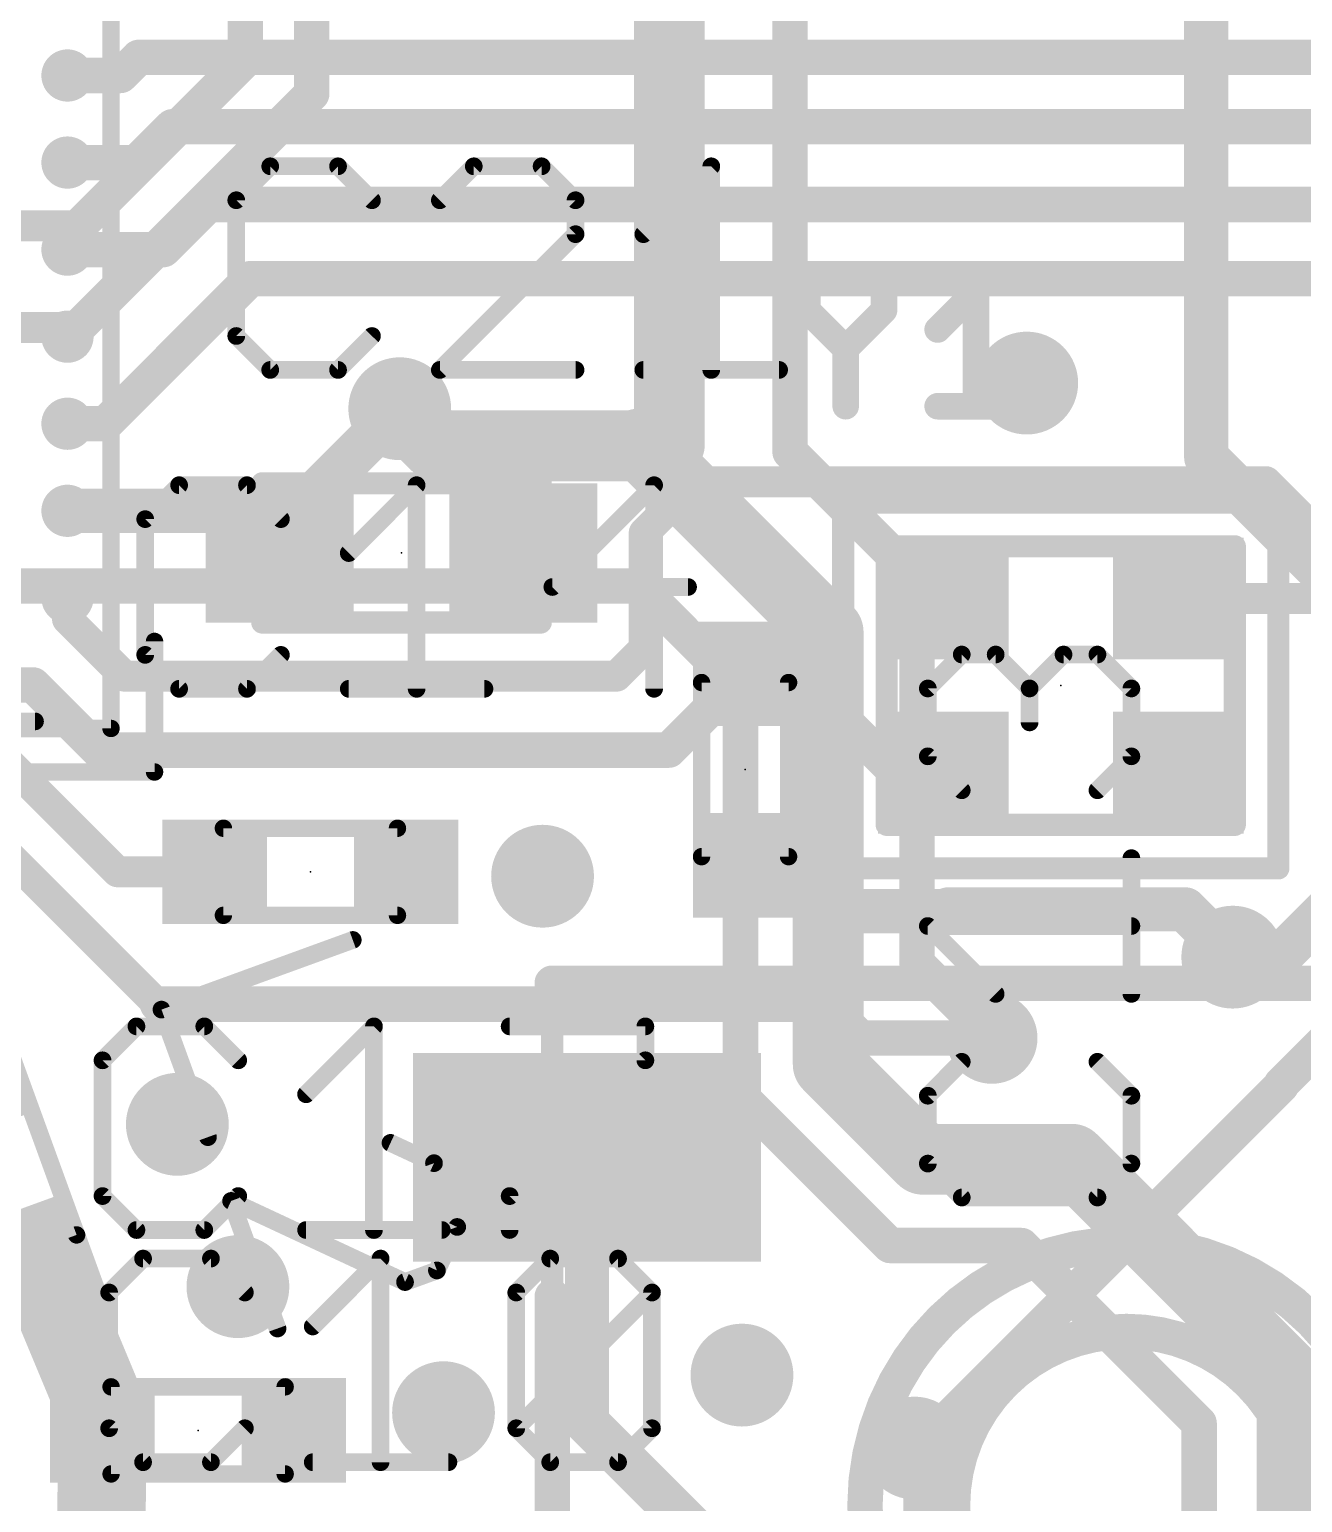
# Model space of a CAD drawing. Extents: x -25.4 to 25.4, y -26.7 to 25.8.
# Drawn here: x 3.6 to 10.92, y 1.03 to 9.49 of the extents above; entities that cross this region are included whole.
import ezdxf

# ---------------------------------------------------------------- set-up
doc = ezdxf.new("R2010")
doc.units = 0
for name, color, linetype in [('1', 12, 'CONTINUOUS'), ('16', 5, 'CONTINUOUS'), ('18', 110, 'CONTINUOUS'), ('20', 53, 'CONTINUOUS'), ('21', 53, 'CONTINUOUS'), ('23', 53, 'CONTINUOUS'), ('25', 253, 'CONTINUOUS'), ('51', 53, 'CONTINUOUS')]:
    doc.layers.add(name, color=color, linetype=linetype)

# ---------------------------------------------------------------- blocks, each defined once
blk = doc.blocks.new('RECT')
blk.add_solid([(-0.5, -0.5), (0.5, -0.5), (-0.5, 0.5), (0.5, 0.5)])
blk = doc.blocks.new('PIE')
at = {"const_width": 0.5}
blk.add_lwpolyline([(0, -0.25, 1), (0, 0.25, 1), (0, -0.25)], format="xyb", dxfattribs=at)
blk = doc.blocks.new('ROUNDV')
at = {"const_width": 0.5}
blk.add_lwpolyline([(0, -0.25, 1), (0, 0.25, 1), (0, -0.25)], format="xyb", dxfattribs=at)

msp = doc.modelspace()

# ---------------------------------------------------------------- linework, layer by layer
at = {"layer": '1'}
for points, const_width in [([(20.32, 0, 0.4142), (0, 20.32)], 0.254), ([(4.2304, 9.3838, 1), (4.2304, 9.2822)], 0.1016), ([(4.2664, 9.2971, 1), (4.1945, 9.369)], 0.1016), ([(3.8215, 9.2797, 1), (3.8215, 9.1781)], 0.1016), ([(4.0904, 9.2648, 1), (4.1622, 9.193)], 0.1016), ([(4.1263, 9.1781, 1), (4.1263, 9.2797)], 0.1016), ([(4.4235, 8.9854, 1), (4.4235, 8.8838)], 0.1016), ([(4.4594, 8.8987, 1), (4.3876, 8.9706)], 0.1016), ([(3.8215, 8.7797, 1), (3.8215, 8.6781)], 0.1016), ([(4.1818, 8.7648, 1), (4.2537, 8.693)], 0.1016), ([(4.2177, 8.6781, 1), (4.2177, 8.7797)], 0.1016), ([(4.6318, 8.5388, 1), (4.6318, 8.4372)], 0.1016), ([(4.6677, 8.4521, 1), (4.5958, 8.5239)], 0.1016), ([(3.8215, 8.2797, 1), (3.8215, 8.1781)], 0.1016), ([(4.3368, 8.2648, 1), (4.4086, 8.193)], 0.1016), ([(4.3727, 8.1781, 1), (4.3727, 8.2797)], 0.1016), ([(4.8719, 8.1129, 1), (4.8719, 8.0113)], 0.1016), ([(4.9078, 8.0262, 1), (4.836, 8.0981)], 0.1016), ([(5.7751, 7.2703, 1), (5.6853, 7.3601)], 0.127), ([(5.7751, 7.2703, 1), (5.6853, 7.3601)], 0.127), ([(3.8215, 7.2797, 1), (3.8215, 7.1781)], 0.1016), ([(4.0027, 7.2648, 1), (4.0746, 7.193)], 0.1016), ([(4.0387, 7.1781, 1), (4.0387, 7.2797)], 0.1016), ([(7.4289, 6.9406, 1), (7.4289, 6.8517)], 0.0889), ([(7.4603, 6.8647, 1), (7.3974, 6.9275)], 0.0889), ([(10.7375, 6.9275, 1), (10.6747, 6.8647)], 0.0889), ([(10.7061, 6.8517, 1), (10.7061, 6.9406)], 0.0889), ([(3.8215, 6.7924, 1), (3.8215, 6.6654)], 0.127), ([(5.1439, 6.6654, 1), (5.1439, 6.7924)], 0.127), ([(5.099, 6.7738, 1), (5.1888, 6.684)], 0.127), ([(5.1039, 6.6254, 1), (4.9769, 6.6254)], 0.127), ([(4.9955, 6.6703, 1), (5.0853, 6.5805)], 0.127), ([(7.179, 6.6018, 1), (7.0901, 6.6018)], 0.0889), ([(7.1032, 6.6332, 1), (7.166, 6.5704)], 0.0889), ([(4.9769, 6.4872, 1), (5.1039, 6.4872)], 0.127), ([(3.866, 6.2289, 1), (3.7771, 6.2289)], 0.0889), ([(10.2025, 6.2696, 1), (10.2025, 6.1807)], 0.0889), ([(3.8529, 6.1384, 1), (3.7901, 6.0756)], 0.0889), ([(3.7771, 6.107, 1), (3.866, 6.107)], 0.0889), ([(7.166, 5.9071, 1), (7.1032, 5.9699)], 0.0889), ([(7.0901, 5.9385, 1), (7.179, 5.9385)], 0.0889), ([(4.1492, 5.8238, 1), (4.1492, 5.7349)], 0.0889), ([(4.1177, 5.7479, 1), (4.1806, 5.8107)], 0.0889), ([(6.944, 5.8107, 1), (7.0068, 5.7479)], 0.0889), ([(6.9754, 5.7349, 1), (6.9754, 5.8238)], 0.0889), ([(7.714, 5.8434, 1), (7.714, 5.7418)], 0.1016), ([(7.7499, 5.7566, 1), (7.6781, 5.8285)], 0.1016), ([(8.0496, 5.8285, 1), (7.9778, 5.7566)], 0.1016), ([(8.0137, 5.7418, 1), (8.0137, 5.8434)], 0.1016), ([(3.6593, 5.7648, 1), (3.5875, 5.693)], 0.1016), ([(3.6234, 5.6781, 1), (3.6234, 5.7797)], 0.1016), ([(3.998, 5.4051, 1), (3.998, 5.3035)], 0.1016), ([(3.962, 5.3184, 1), (4.0339, 5.3902)], 0.1016), ([(7.2398, 5.3902, 1), (7.3117, 5.3184)], 0.1016), ([(7.2757, 5.3035, 1), (7.2757, 5.4051)], 0.1016), ([(8.5811, 5.276, 1), (8.5811, 5.1744)], 0.1016), ([(8.5452, 5.1892, 1), (8.617, 5.2611)], 0.1016), ([(8.8525, 5.1744, 1), (8.8525, 5.276)], 0.1016), ([(4.1091, 4.7003, 1), (4.1091, 4.6114)], 0.0889), ([(4.6672, 4.6114, 1), (4.6672, 4.7003)], 0.0889), ([(7.714, 4.7561, 1), (7.714, 4.6291)], 0.127), ([(8.0828, 4.7375, 1), (7.993, 4.6477)], 0.127), ([(8.0379, 4.6291, 1), (8.0379, 4.7561)], 0.127), ([(4.0777, 4.6244, 1), (4.1405, 4.6873)], 0.0889), ([(8.3007, 4.4933, 1), (8.3007, 4.3663)], 0.127), ([(8.2558, 4.3849, 1), (8.3456, 4.4747)], 0.127), ([(8.8273, 4.4747, 1), (8.9171, 4.3849)], 0.127), ([(8.8824, 4.5034, 1), (8.8824, 4.3764)], 0.127), ([(8.9273, 4.395, 1), (8.8375, 4.4848)], 0.127), ([(8.8722, 4.3663, 1), (8.8722, 4.4933)], 0.127), ([(10.2862, 4.4848, 1), (10.1964, 4.395)], 0.127), ([(10.2413, 4.3764, 1), (10.2413, 4.5034)], 0.127), ([(10.5156, 4.2291, 1), (10.5156, 4.1021)], 0.127), ([(10.4707, 4.1207, 1), (10.5605, 4.2105)], 0.127), ([(10.7374, 4.2105, 1), (10.8272, 4.1207)], 0.127), ([(10.7823, 4.1021, 1), (10.7823, 4.2291)], 0.127), ([(4.3383, 3.9465, 1), (4.3383, 3.8449)], 0.1016), ([(8.2179, 3.9317, 1), (8.146, 3.8598)], 0.1016), ([(8.182, 3.8449, 1), (8.182, 3.9465)], 0.1016), ([(4.3069, 3.8643, 1), (4.3697, 3.9272)], 0.0889), ([(8.3769, 3.7516, 1), (8.3769, 3.65)], 0.1016), ([(8.341, 3.6649, 1), (8.4128, 3.7367)], 0.1016), ([(9.1313, 3.65, 1), (9.1313, 3.7516)], 0.1016), ([(10.8458, 3.4366, 1), (10.7442, 3.4366)], 0.1016), ([(10.7591, 3.4725, 1), (10.8309, 3.4007)], 0.1016), ([(10.7442, 3.429, 1), (10.8458, 3.429)], 0.1016), ([(10.8309, 3.3931, 1), (10.7591, 3.4649)], 0.1016), ([(6.8695, 3.016, 1), (6.7425, 3.016)], 0.127), ([(3.7733, 2.4868, 1), (3.5388, 2.3891)], 0.254), ([(4.149, 1.5596, 1), (3.895, 1.5596)], 0.254), ([(4.149, 1.4464, 1), (3.895, 1.4492)], 0.254), ([(3.9048, 1.5107, 1), (4.1392, 1.6084)], 0.254), ([(6.8509, 1.5369, 1), (6.7611, 1.4471)], 0.127), ([(3.895, 1.4478, 1), (4.149, 1.4478)], 0.254), ([(6.7425, 1.492, 1), (6.8695, 1.492)], 0.127), ([(8.6868, 1.397, 1), (8.6868, 1.2954)], 0.1016), ([(8.7122, 1.2954, 1), (8.7122, 1.397)], 0.1016), ([(8.6763, 1.3821, 1), (8.7481, 1.3103)], 0.1016)]:
    msp.add_lwpolyline(points, format="xyb", dxfattribs=dict(at, const_width=const_width))
for points, const_width in [([(4.2304, 9.333), (4.1263, 9.2289)], 0.2032), ([(12.003, 9.333), (4.2304, 9.333)], 0.2032), ([(3.8215, 9.2289), (4.1263, 9.2289)], 0.2032), ([(4.4235, 8.9346), (4.2177, 8.7289)], 0.2032), ([(11.7156, 8.9346), (4.4235, 8.9346)], 0.2032), ([(3.8215, 8.7289), (4.2177, 8.7289)], 0.2032), ([(4.6318, 8.488), (4.3727, 8.2289)], 0.2032), ([(11.5679, 8.488), (4.6318, 8.488)], 0.2032), ([(4.3727, 8.2289), (3.8215, 8.2289)], 0.2032), ([(4.0387, 7.2289), (4.8719, 8.0621)], 0.2032), ([(4.8719, 8.0621), (11.3639, 8.0621)], 0.2032), ([(5.7302, 7.3152), (5.0404, 6.6254)], 0.254), ([(5.1439, 6.7289), (5.7302, 7.3152)], 0.254), ([(3.8215, 7.2289), (4.0387, 7.2289)], 0.2032), ([(7.1346, 6.6018), (7.4289, 6.8961)], 0.1778), ([(7.4289, 6.8961), (10.7061, 6.8961)], 0.1778), ([(10.7061, 6.8961), (11.2547, 6.3475)], 0.1778), ([(3.8215, 6.7289), (5.1439, 6.7289)], 0.254), ([(5.0404, 6.4872), (5.0404, 6.6254)], 0.254), ([(7.1346, 5.9385), (7.1346, 6.6018)], 0.1778), ([(3.8215, 6.2289), (3.8215, 6.107)], 0.1778), ([(10.2025, 6.2252), (11.0127, 6.2252)], 0.1778), ([(4.1492, 5.7793), (3.8215, 6.107)], 0.1778), ([(6.9754, 5.7793), (7.1346, 5.9385)], 0.1778), ([(4.1492, 5.7793), (6.9754, 5.7793)], 0.1778), ([(7.2757, 5.3543), (7.714, 5.7926)], 0.2032), ([(7.714, 5.7926), (8.0137, 5.7926)], 0.2032), ([(8.5811, 5.2252), (8.0137, 5.7926)], 0.2032), ([(3.3215, 5.7289), (3.6234, 5.7289)], 0.2032), ([(3.6234, 5.7289), (3.998, 5.3543)], 0.2032), ([(3.998, 5.3543), (7.2757, 5.3543)], 0.2032), ([(4.1091, 4.6558), (3.4563, 5.3086)], 0.1778), ([(8.8525, 5.2252), (8.5811, 5.2252)], 0.2032), ([(3.2811, 4.953), (4.3383, 3.8957)], 0.1778), ([(12.2276, 4.8692), (10.795, 3.4366)], 0.2032), ([(4.6672, 4.6558), (4.1091, 4.6558)], 0.1778), ([(7.714, 4.6926), (8.0379, 4.6926)], 0.254), ([(8.0379, 4.6926), (8.3007, 4.4298)], 0.254), ([(11.0617, 4.445), (10.7823, 4.1656)], 0.254), ([(8.3007, 4.4298), (8.8722, 4.4298)], 0.254), ([(8.8722, 4.4298), (8.8824, 4.4399)], 0.254), ([(8.8824, 4.4399), (10.2413, 4.4399)], 0.254), ([(10.2413, 4.4399), (10.5156, 4.1656)], 0.254), ([(10.7823, 4.1656), (10.5156, 4.1656)], 0.254), ([(8.182, 3.8957), (4.3383, 3.8957)], 0.2032), ([(8.3769, 3.7008), (8.182, 3.8957)], 0.2032), ([(9.1313, 3.7008), (8.3769, 3.7008)], 0.2032), ([(10.795, 3.429), (8.7122, 1.3462)], 0.2032), ([(10.795, 3.4366), (10.795, 3.429)], 0.2032), ([(6.806, 3.016), (6.806, 1.492)], 0.254), ([(4.022, 1.5596), (3.6561, 2.4379)], 0.508), ([(4.022, 1.5596), (4.022, 1.4478)], 0.508), ([(4.022, 1.4478), (4.0082, 0.1662)], 0.508), ([(7.6696, 0.6284), (6.806, 1.492)], 0.254), ([(8.7122, 1.3462), (8.6868, 1.3462)], 0.2032)]:
    msp.add_lwpolyline(points, dxfattribs=dict(at, const_width=const_width))
at = {"layer": '16'}
for points, const_width in [([(20.32, 0, 0.4142), (0, 20.32)], 0.254), ([(4.8797, 9.2837, 1), (4.8079, 9.3555)], 0.1016), ([(4.793, 9.3196, 1), (4.8946, 9.3196)], 0.1016), ([(5.2607, 9.0878, 1), (5.1889, 9.1596)], 0.1016), ([(5.174, 9.1237, 1), (5.2756, 9.1237)], 0.1016), ([(3.8539, 8.4015, 1), (3.9257, 8.3297)], 0.1016), ([(3.8898, 8.3212, 1), (3.8898, 8.4101)], 0.0889), ([(3.8466, 7.8173, 1), (3.9184, 7.7455)], 0.1016), ([(3.8825, 7.737, 1), (3.8825, 7.8259)], 0.0889), ([(5.8021, 7.387, 1), (5.6584, 7.2434)], 0.2032), ([(5.9436, 7.2034, 1), (5.9436, 7.0002)], 0.2032), ([(7.1838, 7.1838, 1), (7.0402, 7.0402)], 0.2032), ([(7.1737, 7.0402, 1), (7.03, 7.1838)], 0.2032), ([(7.0917, 7.0002, 1), (7.0917, 7.2034)], 0.2032), ([(5.8718, 7.03, 1), (6.0154, 7.1737)], 0.2032), ([(7.0198, 7.1737, 1), (7.1635, 7.03)], 0.2032), ([(7.1018, 7.1755, 1), (7.1018, 7.0485)], 0.127), ([(7.112, 7.1755, 1), (7.112, 7.0485)], 0.127), ([(7.112, 7.0485, 1), (7.112, 7.1755)], 0.127), ([(7.178, 7.112, 1), (7.3812, 7.112)], 0.2032), ([(7.2796, 7.0485, 1), (7.2796, 7.1755)], 0.127), ([(8.0083, 7.1028, 1), (7.9365, 7.031)], 0.1016), ([(7.9216, 7.0669, 1), (8.0232, 7.0669)], 0.1016), ([(10.4081, 7.0807, 1), (10.3183, 6.9909)], 0.127), ([(10.2997, 7.0358, 1), (10.4267, 7.0358)], 0.127), ([(8.7528, 6.3373, 1), (8.6512, 6.3373)], 0.1016), ([(7.1352, 6.3326, 1), (7.0634, 6.2607)], 0.1016), ([(7.0993, 6.2459, 1), (7.0993, 6.3475)], 0.1016), ([(8.6661, 6.3014, 1), (8.738, 6.3732)], 0.1016), ([(8.2931, 6.0325, 1), (8.0899, 6.0325)], 0.2032), ([(8.1197, 5.9607, 1), (8.2633, 6.1043)], 0.2032), ([(7.7385, 5.7083, 1), (7.6369, 5.7083)], 0.1016), ([(7.6518, 5.6723, 1), (7.7236, 5.7442)], 0.1016), ([(8.738, 4.166, 1), (8.6661, 4.0941)], 0.1016), ([(8.6512, 4.13, 1), (8.7528, 4.13)], 0.1016), ([(8.2633, 3.6209, 1), (8.1197, 3.4772)], 0.2032), ([(9.0954, 3.6649, 1), (9.1672, 3.7367)], 0.1016), ([(8.0899, 3.5491, 1), (8.2931, 3.5491)], 0.2032), ([(7.7236, 3.4048, 1), (7.6518, 3.333)], 0.1016), ([(7.6369, 3.3689, 1), (7.7385, 3.3689)], 0.1016), ([(8.7358, 3.1064, 1), (8.7358, 2.9032)], 0.2032), ([(8.6639, 2.933, 1), (8.8076, 3.0767)], 0.2032), ([(9.6636, 3.0767, 1), (9.5199, 2.933)], 0.2032), ([(9.5917, 2.9032, 1), (9.5917, 3.1064)], 0.2032), ([(8.5471, 2.5603, 1), (8.5471, 2.4587)], 0.1016), ([(8.5112, 2.4736, 1), (8.583, 2.5454)], 0.1016), ([(9.3374, 2.5454, 1), (9.2656, 2.4736)], 0.1016), ([(9.3015, 2.4587, 1), (9.3015, 2.5603)], 0.1016), ([(10.9576, 1.7406, 1), (10.7544, 1.7406)], 0.2032), ([(10.7841, 1.6688, 1), (10.9278, 1.8124)], 0.2032), ([(10.3734, 1.4884, 1), (10.2718, 1.4884)], 0.1016), ([(10.2866, 1.4525, 1), (10.3585, 1.5244)], 0.1016), ([(8.7317, 1.3911, 1), (8.6419, 1.3013)], 0.127), ([(8.8138, 1.2827, 1), (8.6868, 1.2827)], 0.127), ([(8.7054, 1.2378, 1), (8.7952, 1.3276)], 0.127)]:
    msp.add_lwpolyline(points, format="xyb", dxfattribs=dict(at, const_width=const_width))
for points, const_width in [([(10.3632, 12.9921), (10.3632, 7.0358)], 0.254), ([(4.8438, 9.3196), (4.8438, 12.3215)], 0.2032), ([(5.2248, 12.0929), (5.2248, 9.1237)], 0.2032), ([(7.9724, 11.3036), (7.9724, 7.0669)], 0.2032), ([(7.2796, 11.1074), (7.2796, 7.112)], 0.4064), ([(3.8898, 8.3656), (4.8438, 9.3196)], 0.2032), ([(5.2248, 9.1237), (3.8825, 7.7814)], 0.2032), ([(2.7864, 8.3656), (3.8898, 8.3656)], 0.1778), ([(3.8825, 7.7814), (2.7965, 7.7814)], 0.1778), ([(5.9436, 7.1018), (5.7302, 7.3152)], 0.4064), ([(7.0917, 7.1018), (5.9436, 7.1018)], 0.4064), ([(7.1018, 7.112), (7.0917, 7.1018)], 0.4064), ([(7.112, 7.112), (8.1915, 6.0325)], 0.4064), ([(7.112, 7.112), (7.1018, 7.112)], 0.254), ([(7.2796, 7.112), (7.112, 7.112)], 0.254), ([(8.702, 6.3373), (7.9724, 7.0669)], 0.2032), ([(10.3632, 7.0358), (17.6848, -0.2858)], 0.254), ([(8.702, 6.3373), (8.702, 4.13)], 0.2032), ([(7.0993, 6.2967), (3.2512, 6.2967)], 0.2032), ([(7.6877, 5.7083), (7.0993, 6.2967)], 0.2032), ([(8.1915, 6.0325), (8.1915, 3.5491)], 0.4064), ([(7.6877, 5.7083), (7.6877, 3.3689)], 0.2032), ([(9.1313, 3.7008), (8.702, 4.13)], 0.2032), ([(8.1915, 3.5491), (8.7358, 3.0048)], 0.4064), ([(7.6877, 3.3689), (8.5471, 2.5095)], 0.2032), ([(8.7358, 3.0048), (9.5917, 3.0048)], 0.4064), ([(9.5917, 3.0048), (10.856, 1.7406)], 0.4064), ([(8.5471, 2.5095), (9.3015, 2.5095)], 0.2032), ([(9.3015, 2.5095), (10.3226, 1.4884)], 0.2032), ([(10.856, 1.7406), (10.856, -0.7716)], 0.4064), ([(10.3226, 1.4884), (10.3226, -4.4602)], 0.2032), ([(8.6868, 1.3462), (8.7503, 1.2827)], 0.254), ([(8.7503, 1.2827), (8.7503, -3.5823)], 0.254)]:
    msp.add_lwpolyline(points, dxfattribs=dict(at, const_width=const_width))
at = {"layer": '20', "const_width": 0.0254}
msp.add_lwpolyline([(-3.4925, 25.146, 14.4823), (3.4925, 25.146)], format="xyb", dxfattribs=at)
at = {"layer": '21'}
for points, const_width in [([(8.2775, 6.7752), (10.7775, 6.7752)], 0.127), ([(8.2775, 4.6752), (8.2775, 6.7752)], 0.127), ([(10.7775, 6.7752), (10.7775, 4.6752)], 0.127), ([(4.3215, 5.2289), (4.3215, 5.9789)], 0.1), ([(3.5715, 5.2289), (4.3215, 5.2289)], 0.1), ([(10.7775, 4.6752), (8.2775, 4.6752)], 0.127), ([(6.606, 4.016), (13.206, 4.016)], 0.2032), ([(6.606, -0.184), (6.606, 2.216)], 0.2032)]:
    msp.add_lwpolyline(points, dxfattribs=dict(at, const_width=const_width))
for points, const_width in [([(8.3093, 6.7752, 1), (8.2458, 6.7752)], 0.0635), ([(8.2775, 6.8069, 1), (8.2775, 6.7434)], 0.0635), ([(10.8093, 6.7752, 1), (10.7458, 6.7752)], 0.0635), ([(10.7775, 6.7434, 1), (10.7775, 6.8069)], 0.0635), ([(4.3465, 5.9789, 1), (4.2965, 5.9789)], 0.05), ([(4.2965, 5.2289, 1), (4.3465, 5.2289)], 0.05), ([(4.3215, 5.2039, 1), (4.3215, 5.2539)], 0.05), ([(8.2775, 4.7069, 1), (8.2775, 4.6434)], 0.0635), ([(10.7775, 4.6434, 1), (10.7775, 4.7069)], 0.0635), ([(8.2458, 4.6752, 1), (8.3093, 4.6752)], 0.0635), ([(10.7458, 4.6752, 1), (10.8093, 4.6752)], 0.0635), ([(6.606, 4.0668, 1), (6.606, 3.9652)], 0.1016), ([(9.906, -0.4873, 1), (9.906, 2.5193, 1), (9.906, -0.4873)], 0.2032), ([(6.6568, 2.216, 1), (6.5552, 2.216)], 0.1016), ([(9.906, 0.016, 1), (9.906, 2.016, 1), (9.906, 0.016)], 0.2032)]:
    msp.add_lwpolyline(points, format="xyb", dxfattribs=dict(at, const_width=const_width))
at = {"layer": '23'}
for p in [(5.7404, 6.4872), (9.5275, 5.7252), (7.714, 5.2426), (5.2172, 4.6558), (4.572, 1.4478)]:
    msp.add_point(p, dxfattribs=at)
at = {"layer": '25'}
for points, const_width in [([(4.9861, 8.7073), (4.7912, 8.5125)], 0.1016), ([(5.3759, 8.7073), (4.9861, 8.7073)], 0.1016), ([(5.5708, 8.5125), (5.3759, 8.7073)], 0.1016), ([(6.1555, 8.7073), (5.9606, 8.5125)], 0.1016), ([(6.5453, 8.7073), (6.1555, 8.7073)], 0.1016), ([(6.7402, 8.5125), (6.5453, 8.7073)], 0.1016), ([(7.13, 8.3176), (7.5198, 8.7073)], 0.1016), ([(7.5198, 8.7073), (7.5198, 7.538)], 0.1016), ([(4.7912, 8.5125), (4.7912, 7.7329)], 0.1016), ([(6.7402, 8.3176), (6.7402, 8.5125)], 0.1016), ([(5.9606, 7.538), (6.7402, 8.3176)], 0.1016), ([(8.0717, 7.9903), (8.0717, 7.8802)], 0.1524), ([(8.5124, 7.8802), (8.5124, 7.9903)], 0.1524), ([(8.8202, 7.77), (9.0405, 7.9903)], 0.1524), ([(9.0405, 7.9903), (9.0405, 7.3294)], 0.1524), ([(8.0717, 7.8802), (8.2921, 7.6598)], 0.1524), ([(8.2921, 7.6598), (8.5124, 7.8802)], 0.1524), ([(4.7912, 7.7329), (4.9861, 7.538)], 0.1016), ([(5.3759, 7.538), (5.5708, 7.7329)], 0.1016), ([(8.2921, 7.6598), (8.2921, 7.3294)], 0.1524), ([(4.9861, 7.538), (5.3759, 7.538)], 0.1016), ([(6.7402, 7.538), (5.9606, 7.538)], 0.1016), ([(7.13, 7.538), (7.9096, 7.538)], 0.1016), ([(8.8202, 7.3294), (9.2608, 7.3294)], 0.1524), ([(4.4629, 6.876), (4.268, 6.6811)], 0.1016), ([(4.8527, 6.876), (4.4629, 6.876)], 0.1016), ([(5.0476, 6.6811), (4.8527, 6.876)], 0.1016), ([(5.4374, 6.4862), (5.8272, 6.876)], 0.1016), ([(5.8272, 6.876), (5.8272, 5.7066)], 0.1016), ([(7.1915, 6.876), (6.6068, 6.2913)], 0.1016), ([(7.1915, 5.7066), (7.1915, 6.876)], 0.1016), ([(4.268, 6.6811), (4.268, 5.9015)], 0.1016), ([(6.6068, 6.2913), (7.3864, 6.2913)], 0.1016), ([(4.268, 5.9015), (4.4629, 5.7066)], 0.1016), ([(4.8527, 5.7066), (5.0476, 5.9015)], 0.1016), ([(8.7638, 5.7087), (8.9587, 5.9036)], 0.1016), ([(8.9587, 5.9036), (9.1536, 5.9036)], 0.1016), ([(9.1536, 5.9036), (9.3485, 5.7087)], 0.1016), ([(9.3485, 5.7087), (9.5434, 5.9036)], 0.1016), ([(9.5434, 5.9036), (9.7383, 5.9036)], 0.1016), ([(9.7383, 5.9036), (9.9332, 5.7087)], 0.1016), ([(4.4629, 5.7066), (4.8527, 5.7066)], 0.1016), ([(5.4374, 5.7066), (6.217, 5.7066)], 0.1016), ([(8.7638, 5.3189), (8.7638, 5.7087)], 0.1016), ([(9.3485, 5.7087), (9.3485, 5.5138)], 0.1016), ([(9.9332, 5.7087), (9.9332, 5.3189)], 0.1016), ([(2.8554, 5.5196), (3.635, 5.5196)], 0.1016), ([(8.9587, 5.124), (8.7638, 5.3189)], 0.1016), ([(9.9332, 5.3189), (9.7383, 5.124)], 0.1016), ([(9.9332, 3.9546), (9.9332, 4.7342)], 0.1016), ([(5.4604, 4.2644), (4.3615, 3.8644)], 0.1016), ([(9.1536, 3.9546), (8.7638, 4.3444)], 0.1016), ([(8.7638, 4.3444), (9.9332, 4.3444)], 0.1016), ([(4.3615, 3.8644), (4.6282, 3.1318)], 0.1016), ([(4.2177, 3.768), (4.0228, 3.5731)], 0.1016), ([(4.6075, 3.768), (4.2177, 3.768)], 0.1016), ([(4.8024, 3.5731), (4.6075, 3.768)], 0.1016), ([(5.1922, 3.3782), (5.582, 3.768)], 0.1016), ([(5.582, 3.768), (5.582, 2.5986)], 0.1016), ([(6.3616, 3.768), (7.1412, 3.768)], 0.1016), ([(7.1412, 3.768), (7.1412, 3.5731)], 0.1016), ([(4.0228, 3.5731), (4.0228, 2.7935)], 0.1016), ([(7.1412, 3.5731), (6.3616, 2.7935)], 0.1016), ([(8.9587, 3.5648), (8.7638, 3.3699)], 0.1016), ([(9.9332, 3.3699), (9.7383, 3.5648)], 0.1016), ([(8.7638, 3.3699), (8.7638, 2.9801)], 0.1016), ([(9.9332, 2.9801), (9.9332, 3.3699)], 0.1016), ([(5.927, 2.9824), (5.6772, 3.0988)], 0.1016), ([(6.0603, 2.6161), (5.927, 2.9824)], 0.1016), ([(8.7638, 2.9801), (8.9587, 2.7852)], 0.1016), ([(9.7383, 2.7852), (9.9332, 2.9801)], 0.1016), ([(4.0228, 2.7935), (4.2177, 2.5986)], 0.1016), ([(4.6075, 2.5986), (4.8024, 2.7935)], 0.1016), ([(5.0281, 2.033), (4.7615, 2.7655)], 0.1016), ([(4.7615, 2.7655), (5.7607, 2.2996)], 0.1016), ([(6.3616, 2.7935), (6.3616, 2.5986)], 0.1016), ([(8.9587, 2.7852), (9.7383, 2.7852)], 0.1016), ([(4.2177, 2.5986), (4.6075, 2.5986)], 0.1016), ([(5.1922, 2.5986), (5.9718, 2.5986)], 0.1016), ([(5.9438, 2.3663), (6.0603, 2.6161)], 0.1016), ([(4.2558, 2.4345), (4.0609, 2.2396)], 0.1016), ([(4.6456, 2.4345), (4.2558, 2.4345)], 0.1016), ([(4.8405, 2.2396), (4.6456, 2.4345)], 0.1016), ([(5.2303, 2.0447), (5.6201, 2.4345)], 0.1016), ([(5.6201, 2.4345), (5.6201, 1.2651)], 0.1016), ([(6.3997, 2.2396), (6.5946, 2.4345)], 0.1016), ([(6.5946, 2.4345), (6.9844, 2.4345)], 0.1016), ([(6.9844, 2.4345), (7.1793, 2.2396)], 0.1016), ([(5.7607, 2.2996), (5.9438, 2.3663)], 0.1016), ([(4.0609, 2.2396), (4.0609, 1.46)], 0.1016), ([(6.3997, 1.46), (6.3997, 2.2396)], 0.1016), ([(6.3997, 1.46), (7.1793, 2.2396)], 0.1016), ([(7.1793, 2.2396), (7.1793, 1.46)], 0.1016), ([(4.0609, 1.46), (4.2558, 1.2651)], 0.1016), ([(4.6456, 1.2651), (4.8405, 1.46)], 0.1016), ([(6.5946, 1.2651), (6.3997, 1.46)], 0.1016), ([(7.1793, 1.46), (6.9844, 1.2651)], 0.1016), ([(4.2558, 1.2651), (4.6456, 1.2651)], 0.1016), ([(5.2303, 1.2651), (6.0099, 1.2651)], 0.1016), ([(6.9844, 1.2651), (6.5946, 1.2651)], 0.1016)]:
    msp.add_lwpolyline(points, dxfattribs=dict(at, const_width=const_width))
for points, const_width in [([(4.9861, 8.7327, 1), (4.9861, 8.682)], 0.0508), ([(5.0041, 8.6894, 1), (4.9681, 8.7253)], 0.0508), ([(5.3939, 8.7253, 1), (5.3579, 8.6894)], 0.0508), ([(5.3759, 8.682, 1), (5.3759, 8.7327)], 0.0508), ([(6.1555, 8.7327, 1), (6.1555, 8.682)], 0.0508), ([(6.1735, 8.6894, 1), (6.1375, 8.7253)], 0.0508), ([(6.5633, 8.7253, 1), (6.5273, 8.6894)], 0.0508), ([(6.5453, 8.682, 1), (6.5453, 8.7327)], 0.0508), ([(7.5452, 8.7073, 1), (7.4944, 8.7073)], 0.0508), ([(7.5378, 8.6894, 1), (7.5018, 8.7253)], 0.0508), ([(4.8166, 8.5125, 1), (4.7658, 8.5125)], 0.0508), ([(4.7732, 8.5304, 1), (4.8092, 8.4945)], 0.0508), ([(5.5528, 8.4945, 1), (5.5888, 8.5304)], 0.0508), ([(5.9426, 8.5304, 1), (5.9786, 8.4945)], 0.0508), ([(6.7656, 8.5125, 1), (6.7148, 8.5125)], 0.0508), ([(6.7222, 8.4945, 1), (6.7582, 8.5304)], 0.0508), ([(6.7148, 8.3176, 1), (6.7656, 8.3176)], 0.0508), ([(6.7582, 8.2996, 1), (6.7222, 8.3355)], 0.0508), ([(7.112, 8.3355, 1), (7.148, 8.2996)], 0.0508), ([(8.1098, 7.9903, 1), (8.0336, 7.9903)], 0.0762), ([(8.5505, 7.9903, 1), (8.4743, 7.9903)], 0.0762), ([(9.0786, 7.9903, 1), (9.0024, 7.9903)], 0.0762), ([(9.0674, 7.9634, 1), (9.0135, 8.0173)], 0.0762), ([(8.0987, 7.9071, 1), (8.0448, 7.8532)], 0.0762), ([(8.5393, 7.8532, 1), (8.4854, 7.9071)], 0.0762), ([(8.0336, 7.8802, 1), (8.1098, 7.8802)], 0.0762), ([(8.4743, 7.8802, 1), (8.5505, 7.8802)], 0.0762), ([(4.8092, 7.7508, 1), (4.7732, 7.7149)], 0.0508), ([(5.5888, 7.7149, 1), (5.5528, 7.7508)], 0.0508), ([(8.7932, 7.7969, 1), (8.8471, 7.7431)], 0.0762), ([(4.7658, 7.7329, 1), (4.8166, 7.7329)], 0.0508), ([(8.2651, 7.6868, 1), (8.319, 7.6329)], 0.0762), ([(8.3302, 7.6598, 1), (8.254, 7.6598)], 0.0762), ([(8.2651, 7.6329, 1), (8.319, 7.6868)], 0.0762), ([(4.9861, 7.5634, 1), (4.9861, 7.5126)], 0.0508), ([(4.9681, 7.52, 1), (5.0041, 7.5559)], 0.0508), ([(5.3579, 7.5559, 1), (5.3939, 7.52)], 0.0508), ([(5.3759, 7.5126, 1), (5.3759, 7.5634)], 0.0508), ([(5.9606, 7.5634, 1), (5.9606, 7.5126)], 0.0508), ([(5.9426, 7.5559, 1), (5.9786, 7.52)], 0.0508), ([(6.7402, 7.5126, 1), (6.7402, 7.5634)], 0.0508), ([(7.13, 7.5634, 1), (7.13, 7.5126)], 0.0508), ([(7.4944, 7.538, 1), (7.5452, 7.538)], 0.0508), ([(7.9096, 7.5126, 1), (7.9096, 7.5634)], 0.0508), ([(8.254, 7.3294, 1), (8.3302, 7.3294)], 0.0762), ([(8.8202, 7.3675, 1), (8.8202, 7.2913)], 0.0762), ([(9.0024, 7.3294, 1), (9.0786, 7.3294)], 0.0762), ([(9.2608, 7.2913, 1), (9.2608, 7.3675)], 0.0762), ([(4.4629, 6.9014, 1), (4.4629, 6.8506)], 0.0508), ([(4.4808, 6.8581, 1), (4.4449, 6.894)], 0.0508), ([(4.8706, 6.894, 1), (4.8347, 6.8581)], 0.0508), ([(4.8527, 6.8506, 1), (4.8527, 6.9014)], 0.0508), ([(5.8526, 6.876, 1), (5.8018, 6.876)], 0.0508), ([(5.8451, 6.8581, 1), (5.8092, 6.894)], 0.0508), ([(7.2169, 6.876, 1), (7.1661, 6.876)], 0.0508), ([(7.2094, 6.8581, 1), (7.1735, 6.894)], 0.0508), ([(4.2934, 6.6811, 1), (4.2426, 6.6811)], 0.0508), ([(4.25, 6.6991, 1), (4.2859, 6.6632)], 0.0508), ([(5.0296, 6.6632, 1), (5.0655, 6.6991)], 0.0508), ([(5.4194, 6.5042, 1), (5.4553, 6.4683)], 0.0508), ([(6.6068, 6.3167, 1), (6.6068, 6.2659)], 0.0508), ([(6.5888, 6.3093, 1), (6.6247, 6.2734)], 0.0508), ([(7.3864, 6.2659, 1), (7.3864, 6.3167)], 0.0508), ([(4.2859, 5.9195, 1), (4.25, 5.8836)], 0.0508), ([(4.2426, 5.9015, 1), (4.2934, 5.9015)], 0.0508), ([(5.0655, 5.8836, 1), (5.0296, 5.9195)], 0.0508), ([(8.9587, 5.929, 1), (8.9587, 5.8782)], 0.0508), ([(8.9766, 5.8856, 1), (8.9407, 5.9215)], 0.0508), ([(9.1715, 5.9215, 1), (9.1356, 5.8856)], 0.0508), ([(9.1536, 5.8782, 1), (9.1536, 5.929)], 0.0508), ([(9.5434, 5.929, 1), (9.5434, 5.8782)], 0.0508), ([(9.5613, 5.8856, 1), (9.5254, 5.9215)], 0.0508), ([(9.7562, 5.9215, 1), (9.7203, 5.8856)], 0.0508), ([(9.7383, 5.8782, 1), (9.7383, 5.929)], 0.0508), ([(4.4629, 5.732, 1), (4.4629, 5.6812)], 0.0508), ([(4.8527, 5.6812, 1), (4.8527, 5.732)], 0.0508), ([(5.4374, 5.732, 1), (5.4374, 5.6812)], 0.0508), ([(6.217, 5.6812, 1), (6.217, 5.732)], 0.0508), ([(8.7892, 5.7087, 1), (8.7384, 5.7087)], 0.0508), ([(9.3739, 5.7087, 1), (9.3231, 5.7087)], 0.0508), ([(9.9586, 5.7087, 1), (9.9078, 5.7087)], 0.0508), ([(4.4449, 5.6887, 1), (4.4808, 5.7246)], 0.0508), ([(4.8347, 5.7246, 1), (4.8706, 5.6887)], 0.0508), ([(5.8018, 5.7066, 1), (5.8526, 5.7066)], 0.0508), ([(7.1661, 5.7066, 1), (7.2169, 5.7066)], 0.0508), ([(8.7458, 5.7266, 1), (8.7817, 5.6907)], 0.0508), ([(9.3305, 5.7266, 1), (9.3664, 5.6907)], 0.0508), ([(9.3305, 5.6907, 1), (9.3664, 5.7266)], 0.0508), ([(9.9152, 5.6907, 1), (9.9511, 5.7266)], 0.0508), ([(3.635, 5.4942, 1), (3.635, 5.545)], 0.0508), ([(9.3231, 5.5138, 1), (9.3739, 5.5138)], 0.0508), ([(8.7817, 5.3368, 1), (8.7458, 5.3009)], 0.0508), ([(8.7384, 5.3189, 1), (8.7892, 5.3189)], 0.0508), ([(9.9078, 5.3189, 1), (9.9586, 5.3189)], 0.0508), ([(9.9511, 5.3009, 1), (9.9152, 5.3368)], 0.0508), ([(8.9407, 5.106, 1), (8.9766, 5.1419)], 0.0508), ([(9.7203, 5.1419, 1), (9.7562, 5.106)], 0.0508), ([(9.9586, 4.7342, 1), (9.9078, 4.7342)], 0.0508), ([(5.4691, 4.2405, 1), (5.4517, 4.2882)], 0.0508), ([(8.7638, 4.3698, 1), (8.7638, 4.319)], 0.0508), ([(8.7817, 4.3623, 1), (8.7458, 4.3264)], 0.0508), ([(9.9332, 4.319, 1), (9.9332, 4.3698)], 0.0508), ([(9.1356, 3.9366, 1), (9.1715, 3.9725)], 0.0508), ([(9.9078, 3.9546, 1), (9.9586, 3.9546)], 0.0508), ([(4.3528, 3.8883, 1), (4.3702, 3.8405)], 0.0508), ([(4.3854, 3.8731, 1), (4.3377, 3.8557)], 0.0508), ([(4.2177, 3.7934, 1), (4.2177, 3.7426)], 0.0508), ([(4.2357, 3.75, 1), (4.1997, 3.786)], 0.0508), ([(4.6255, 3.786, 1), (4.5895, 3.75)], 0.0508), ([(4.6075, 3.7426, 1), (4.6075, 3.7934)], 0.0508), ([(5.6074, 3.768, 1), (5.5566, 3.768)], 0.0508), ([(5.6, 3.75, 1), (5.564, 3.786)], 0.0508), ([(6.3616, 3.7934, 1), (6.3616, 3.7426)], 0.0508), ([(7.1666, 3.768, 1), (7.1158, 3.768)], 0.0508), ([(7.1412, 3.7426, 1), (7.1412, 3.7934)], 0.0508), ([(4.0048, 3.5911, 1), (4.0408, 3.5551)], 0.0508), ([(4.0482, 3.5731, 1), (3.9974, 3.5731)], 0.0508), ([(4.7844, 3.5551, 1), (4.8204, 3.5911)], 0.0508), ([(7.1158, 3.5731, 1), (7.1666, 3.5731)], 0.0508), ([(7.1592, 3.5551, 1), (7.1232, 3.5911)], 0.0508), ([(8.9766, 3.5468, 1), (8.9407, 3.5827)], 0.0508), ([(9.7562, 3.5827, 1), (9.7203, 3.5468)], 0.0508), ([(5.1742, 3.3962, 1), (5.2102, 3.3602)], 0.0508), ([(8.7892, 3.3699, 1), (8.7384, 3.3699)], 0.0508), ([(8.7458, 3.3878, 1), (8.7817, 3.3519)], 0.0508), ([(9.9586, 3.3699, 1), (9.9078, 3.3699)], 0.0508), ([(9.9152, 3.3519, 1), (9.9511, 3.3878)], 0.0508), ([(4.6043, 3.1231, 1), (4.652, 3.1405)], 0.0508), ([(5.6879, 3.1219, 1), (5.6665, 3.0758)], 0.0508), ([(5.9509, 2.991, 1), (5.9031, 2.9737)], 0.0508), ([(5.9163, 2.9593, 1), (5.9377, 3.0054)], 0.0508), ([(8.7817, 2.998, 1), (8.7458, 2.9621)], 0.0508), ([(8.7384, 2.9801, 1), (8.7892, 2.9801)], 0.0508), ([(9.9078, 2.9801, 1), (9.9586, 2.9801)], 0.0508), ([(9.9511, 2.9621, 1), (9.9152, 2.998)], 0.0508), ([(4.0408, 2.8115, 1), (4.0048, 2.7755)], 0.0508), ([(3.9974, 2.7935, 1), (4.0482, 2.7935)], 0.0508), ([(4.7722, 2.7886, 1), (4.7507, 2.7425)], 0.0508), ([(4.7853, 2.7742, 1), (4.7376, 2.7569)], 0.0508), ([(4.8204, 2.7755, 1), (4.7844, 2.8115)], 0.0508), ([(6.3436, 2.8115, 1), (6.3796, 2.7755)], 0.0508), ([(6.387, 2.7935, 1), (6.3362, 2.7935)], 0.0508), ([(8.9587, 2.8106, 1), (8.9587, 2.7598)], 0.0508), ([(8.9407, 2.7672, 1), (8.9766, 2.8031)], 0.0508), ([(9.7203, 2.8031, 1), (9.7562, 2.7672)], 0.0508), ([(9.7383, 2.7598, 1), (9.7383, 2.8106)], 0.0508), ([(4.2177, 2.624, 1), (4.2177, 2.5732)], 0.0508), ([(4.1997, 2.5806, 1), (4.2357, 2.6166)], 0.0508), ([(4.5895, 2.6166, 1), (4.6255, 2.5806)], 0.0508), ([(4.6075, 2.5732, 1), (4.6075, 2.624)], 0.0508), ([(5.1922, 2.624, 1), (5.1922, 2.5732)], 0.0508), ([(5.5566, 2.5986, 1), (5.6074, 2.5986)], 0.0508), ([(5.9718, 2.5732, 1), (5.9718, 2.624)], 0.0508), ([(6.0365, 2.6074, 1), (6.0842, 2.6247)], 0.0508), ([(6.0833, 2.6053, 1), (6.0373, 2.6268)], 0.0508), ([(6.3362, 2.5986, 1), (6.387, 2.5986)], 0.0508), ([(4.2558, 2.4599, 1), (4.2558, 2.4091)], 0.0508), ([(4.2738, 2.4165, 1), (4.2378, 2.4525)], 0.0508), ([(4.6636, 2.4525, 1), (4.6276, 2.4165)], 0.0508), ([(4.6456, 2.4091, 1), (4.6456, 2.4599)], 0.0508), ([(5.6455, 2.4345, 1), (5.5947, 2.4345)], 0.0508), ([(5.6381, 2.4165, 1), (5.6021, 2.4525)], 0.0508), ([(6.5946, 2.4599, 1), (6.5946, 2.4091)], 0.0508), ([(6.6126, 2.4165, 1), (6.5766, 2.4525)], 0.0508), ([(7.0024, 2.4525, 1), (6.9664, 2.4165)], 0.0508), ([(6.9844, 2.4091, 1), (6.9844, 2.4599)], 0.0508), ([(5.9208, 2.377, 1), (5.9669, 2.3555)], 0.0508), ([(5.9525, 2.3424, 1), (5.9352, 2.3901)], 0.0508), ([(4.0863, 2.2396, 1), (4.0355, 2.2396)], 0.0508), ([(5.752, 2.3235, 1), (5.7694, 2.2757)], 0.0508), ([(5.75, 2.2766, 1), (5.7714, 2.3226)], 0.0508), ([(6.4251, 2.2396, 1), (6.3743, 2.2396)], 0.0508), ([(7.2047, 2.2396, 1), (7.1539, 2.2396)], 0.0508), ([(7.1973, 2.2216, 1), (7.1613, 2.2576)], 0.0508), ([(4.0429, 2.2576, 1), (4.0789, 2.2216)], 0.0508), ([(4.8225, 2.2216, 1), (4.8585, 2.2576)], 0.0508), ([(6.3817, 2.2576, 1), (6.4177, 2.2216)], 0.0508), ([(7.1613, 2.2216, 1), (7.1973, 2.2576)], 0.0508), ([(5.0042, 2.0243, 1), (5.052, 2.0416)], 0.0508), ([(5.2123, 2.0627, 1), (5.2483, 2.0267)], 0.0508), ([(4.0789, 1.478, 1), (4.0429, 1.442)], 0.0508), ([(4.0355, 1.46, 1), (4.0863, 1.46)], 0.0508), ([(4.8585, 1.442, 1), (4.8225, 1.478)], 0.0508), ([(6.4177, 1.478, 1), (6.3817, 1.442)], 0.0508), ([(6.3817, 1.478, 1), (6.4177, 1.442)], 0.0508), ([(6.3743, 1.46, 1), (6.4251, 1.46)], 0.0508), ([(7.1539, 1.46, 1), (7.2047, 1.46)], 0.0508), ([(7.1973, 1.442, 1), (7.1613, 1.478)], 0.0508), ([(4.2558, 1.2905, 1), (4.2558, 1.2397)], 0.0508), ([(4.2378, 1.2471, 1), (4.2738, 1.2831)], 0.0508), ([(4.6276, 1.2831, 1), (4.6636, 1.2471)], 0.0508), ([(4.6456, 1.2397, 1), (4.6456, 1.2905)], 0.0508), ([(5.2303, 1.2905, 1), (5.2303, 1.2397)], 0.0508), ([(5.5947, 1.2651, 1), (5.6455, 1.2651)], 0.0508), ([(6.0099, 1.2397, 1), (6.0099, 1.2905)], 0.0508), ([(6.5946, 1.2905, 1), (6.5946, 1.2397)], 0.0508), ([(6.5766, 1.2471, 1), (6.6126, 1.2831)], 0.0508), ([(6.9664, 1.2831, 1), (7.0024, 1.2471)], 0.0508), ([(6.9844, 1.2397, 1), (6.9844, 1.2905)], 0.0508)]:
    msp.add_lwpolyline(points, format="xyb", dxfattribs=dict(at, const_width=const_width))
at = {"layer": '51'}
for points, const_width in [([(4.0715, 12.4789), (4.0715, 5.4789)], 0.1), ([(4.9404, 6.8872), (6.5404, 6.8872)], 0.127), ([(4.9404, 6.0872), (4.9404, 6.8872)], 0.127), ([(6.5404, 6.8872), (6.5404, 6.0872)], 0.127), ([(8.5275, 6.5252), (10.5275, 6.5252)], 0.127), ([(8.5275, 4.9252), (8.5275, 6.5252)], 0.127), ([(10.5275, 6.5252), (10.5275, 4.9252)], 0.127), ([(6.5404, 6.0872), (4.9404, 6.0872)], 0.127), ([(7.464, 4.7426), (7.464, 5.7426)], 0.1), ([(7.464, 5.7426), (7.964, 5.7426)], 0.1), ([(7.964, 5.7426), (7.964, 4.7426)], 0.1), ([(4.0715, 5.4789), (-2.9285, 5.4789)], 0.1), ([(4.7172, 4.9058), (5.7172, 4.9058)], 0.1), ([(4.7172, 4.4058), (4.7172, 4.9058)], 0.1), ([(5.7172, 4.9058), (5.7172, 4.4058)], 0.1), ([(10.5275, 4.9252), (8.5275, 4.9252)], 0.127), ([(7.964, 4.7426), (7.464, 4.7426)], 0.1), ([(5.7172, 4.4058), (4.7172, 4.4058)], 0.1), ([(6.606, -1.984), (6.606, 4.016)], 0.127), ([(3.5319, 3.5101), (3.8739, 2.5704)], 0.1), ([(3.8739, 2.5704), (3.404, 2.3994)], 0.1), ([(4.072, 1.6978), (5.072, 1.6978)], 0.1), ([(4.072, 1.1978), (4.072, 1.6978)], 0.1), ([(5.072, 1.6978), (5.072, 1.1978)], 0.1), ([(5.072, 1.1978), (4.072, 1.1978)], 0.1)]:
    msp.add_lwpolyline(points, dxfattribs=dict(at, const_width=const_width))
for points, const_width in [([(4.9722, 6.8872, 1), (4.9087, 6.8872)], 0.0635), ([(4.9404, 6.9189, 1), (4.9404, 6.8554)], 0.0635), ([(6.5722, 6.8872, 1), (6.5087, 6.8872)], 0.0635), ([(6.5404, 6.8554, 1), (6.5404, 6.9189)], 0.0635), ([(8.5593, 6.5252, 1), (8.4958, 6.5252)], 0.0635), ([(8.5275, 6.5569, 1), (8.5275, 6.4934)], 0.0635), ([(10.5593, 6.5252, 1), (10.4958, 6.5252)], 0.0635), ([(10.5275, 6.4934, 1), (10.5275, 6.5569)], 0.0635), ([(4.9404, 6.1189, 1), (4.9404, 6.0554)], 0.0635), ([(4.9087, 6.0872, 1), (4.9722, 6.0872)], 0.0635), ([(6.5087, 6.0872, 1), (6.5722, 6.0872)], 0.0635), ([(6.5404, 6.0554, 1), (6.5404, 6.1189)], 0.0635), ([(7.489, 5.7426, 1), (7.439, 5.7426)], 0.05), ([(7.464, 5.7676, 1), (7.464, 5.7176)], 0.05), ([(7.989, 5.7426, 1), (7.939, 5.7426)], 0.05), ([(7.964, 5.7176, 1), (7.964, 5.7676)], 0.05), ([(4.0465, 5.4789, 1), (4.0965, 5.4789)], 0.05), ([(4.0715, 5.4539, 1), (4.0715, 5.5039)], 0.05), ([(4.7172, 4.9308, 1), (4.7172, 4.8808)], 0.05), ([(4.7422, 4.9058, 1), (4.6922, 4.9058)], 0.05), ([(5.7422, 4.9058, 1), (5.6922, 4.9058)], 0.05), ([(5.7172, 4.8808, 1), (5.7172, 4.9308)], 0.05), ([(8.5275, 4.9569, 1), (8.5275, 4.8934)], 0.0635), ([(8.4958, 4.9252, 1), (8.5593, 4.9252)], 0.0635), ([(10.4958, 4.9252, 1), (10.5593, 4.9252)], 0.0635), ([(10.5275, 4.8934, 1), (10.5275, 4.9569)], 0.0635), ([(7.464, 4.7676, 1), (7.464, 4.7176)], 0.05), ([(7.439, 4.7426, 1), (7.489, 4.7426)], 0.05), ([(7.939, 4.7426, 1), (7.989, 4.7426)], 0.05), ([(7.964, 4.7176, 1), (7.964, 4.7676)], 0.05), ([(4.7172, 4.4308, 1), (4.7172, 4.3808)], 0.05), ([(4.6922, 4.4058, 1), (4.7422, 4.4058)], 0.05), ([(5.6922, 4.4058, 1), (5.7422, 4.4058)], 0.05), ([(5.7172, 4.3808, 1), (5.7172, 4.4308)], 0.05), ([(6.6378, 4.016, 1), (6.5743, 4.016)], 0.0635), ([(3.8504, 2.5618, 1), (3.8974, 2.579)], 0.05), ([(3.8824, 2.5469, 1), (3.8653, 2.5939)], 0.05), ([(4.072, 1.7228, 1), (4.072, 1.6728)], 0.05), ([(4.097, 1.6978, 1), (4.047, 1.6978)], 0.05), ([(5.097, 1.6978, 1), (5.047, 1.6978)], 0.05), ([(5.072, 1.6728, 1), (5.072, 1.7228)], 0.05), ([(4.072, 1.2228, 1), (4.072, 1.1728)], 0.05), ([(4.047, 1.1978, 1), (4.097, 1.1978)], 0.05), ([(5.047, 1.1978, 1), (5.097, 1.1978)], 0.05), ([(5.072, 1.1728, 1), (5.072, 1.2228)], 0.05)]:
    msp.add_lwpolyline(points, format="xyb", dxfattribs=dict(at, const_width=const_width))

# ---------------------------------------------------------------- block references
at = {"layer": '1'}
for name, p, xscale, yscale in [('PIE', (3.8215, 9.2289), 0.3, 0.3), ('PIE', (3.8215, 8.7289), 0.3, 0.3), ('PIE', (3.8215, 8.2289), 0.3, 0.3), ('PIE', (3.8215, 7.7289), 0.3, 0.3), ('PIE', (3.8215, 7.2289), 0.3, 0.3), ('PIE', (3.8215, 6.7289), 0.3, 0.3), ('RECT', (5.0404, 6.4872), 0.85, 0.8), ('RECT', (6.4404, 6.4872), 0.85, 0.8), ('RECT', (8.8525, 6.2252), 0.75, 0.7), ('RECT', (10.2025, 6.2252), 0.75, 0.7), ('PIE', (3.8215, 6.2289), 0.3, 0.3), ('RECT', (8.8525, 5.2252), 0.75, 0.7), ('RECT', (10.2025, 5.2252), 0.75, 0.7), ('RECT', (4.6672, 4.6558), 0.6, 0.6), ('RECT', (5.7672, 4.6558), 0.6, 0.6), ('RECT', (4.022, 1.4478), 0.6, 0.6), ('RECT', (5.122, 1.4478), 0.6, 0.6)]:
    msp.add_blockref(name, p, dxfattribs=dict(at, xscale=xscale, yscale=yscale))
for p, xscale, yscale, rotation in [((7.714, 5.7926), 0.6, 0.6, 270), ((7.714, 4.6926), 0.6, 0.6, 270), ((3.2799, 3.4716), 0.6, 0.6, 290), ((6.806, 3.016), 2, 1.2, 180), ((3.6561, 2.4379), 0.6, 0.6, 290)]:
    msp.add_blockref('RECT', p, dxfattribs=dict(at, xscale=xscale, yscale=yscale, rotation=rotation))
at = {"layer": '18'}
for p, xscale, yscale in [((9.332, 7.4625), 0.5906, 0.5906), ((9.332, 7.4625), 0.5906, 0.5906), ((5.7302, 7.3152), 0.5906, 0.5906), ((5.7302, 7.3152), 0.5906, 0.5906), ((6.5507, 4.6304), 0.5906, 0.5906), ((6.5507, 4.6304), 0.5906, 0.5906), ((10.5156, 4.1656), 0.5906, 0.5906), ((10.5156, 4.1656), 0.5906, 0.5906), ((9.1313, 3.7008), 0.525, 0.525), ((9.1313, 3.7008), 0.525, 0.525), ((4.4526, 3.2055), 0.5906, 0.5906), ((4.4526, 3.2055), 0.5906, 0.5906), ((4.8006, 2.2733), 0.5906, 0.5906), ((4.8006, 2.2733), 0.5906, 0.5906), ((7.6962, 1.7653), 0.5906, 0.5906), ((7.6962, 1.7653), 0.5906, 0.5906), ((5.9817, 1.5494), 0.5906, 0.5906), ((5.9817, 1.5494), 0.5906, 0.5906), ((8.6868, 1.3462), 0.5906, 0.5906), ((8.6868, 1.3462), 0.5906, 0.5906)]:
    msp.add_blockref('ROUNDV', p, dxfattribs=dict(at, xscale=xscale, yscale=yscale))

doc.saveas('drawing.dxf')
